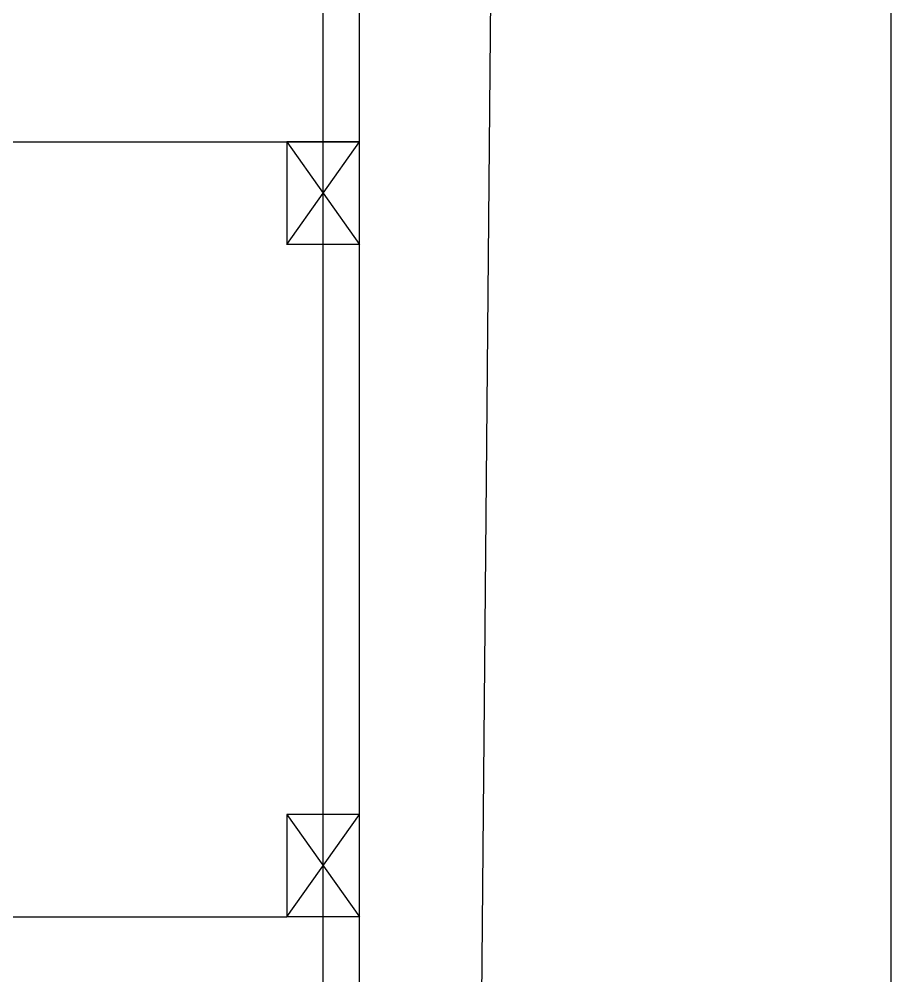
# Model space of a CAD drawing. Header units: inches. Extents: x -628 to 1537, y -1730 to 336.
# Drawn here: x 884.3 to 992.5, y -476.9 to -358.2 of the extents above; entities that cross this region are included whole.
import ezdxf

# ---------------------------------------------------------------- set-up
doc = ezdxf.new("R2010")
doc.units = ezdxf.units.IN
doc.layers.get('0').update_dxf_attribs({"linetype": 'CONTINUOUS'})

msp = doc.modelspace()

# ---------------------------------------------------------------- linework, layer by layer
at = {"color": 6}
msp.add_line((947.74, 180.11), (940.05, -657.05), dxfattribs=at)
at = {"color": 5}
msp.add_line((992.5, 177.99), (992.5, -654.66), dxfattribs=at)
at = {"color": 1}
for p, q in [((926.55, -635.33), (926.55, 158.4)), ((922.05, -635.33), (922.05, 145.68)), ((594.97, -373.4), (926.55, -373.4)), ((926.55, -373.4), (917.54, -373.4)), ((917.54, -373.4), (926.55, -386.11)), ((917.54, -386.11), (926.55, -373.4)), ((917.54, -373.4), (917.54, -386.11)), ((926.55, -386.11), (917.54, -386.11)), ((922.05, -474.04), (922.05, -392.47)), ((917.54, -456.83), (926.55, -469.54)), ((917.54, -469.54), (926.55, -456.83)), ((926.55, -456.83), (917.54, -456.83)), ((917.54, -456.83), (917.54, -469.54)), ((762.88, -469.54), (917.54, -469.54)), ((926.55, -469.54), (917.54, -469.54))]:
    msp.add_line(p, q, dxfattribs=at)

doc.saveas('drawing.dxf')
